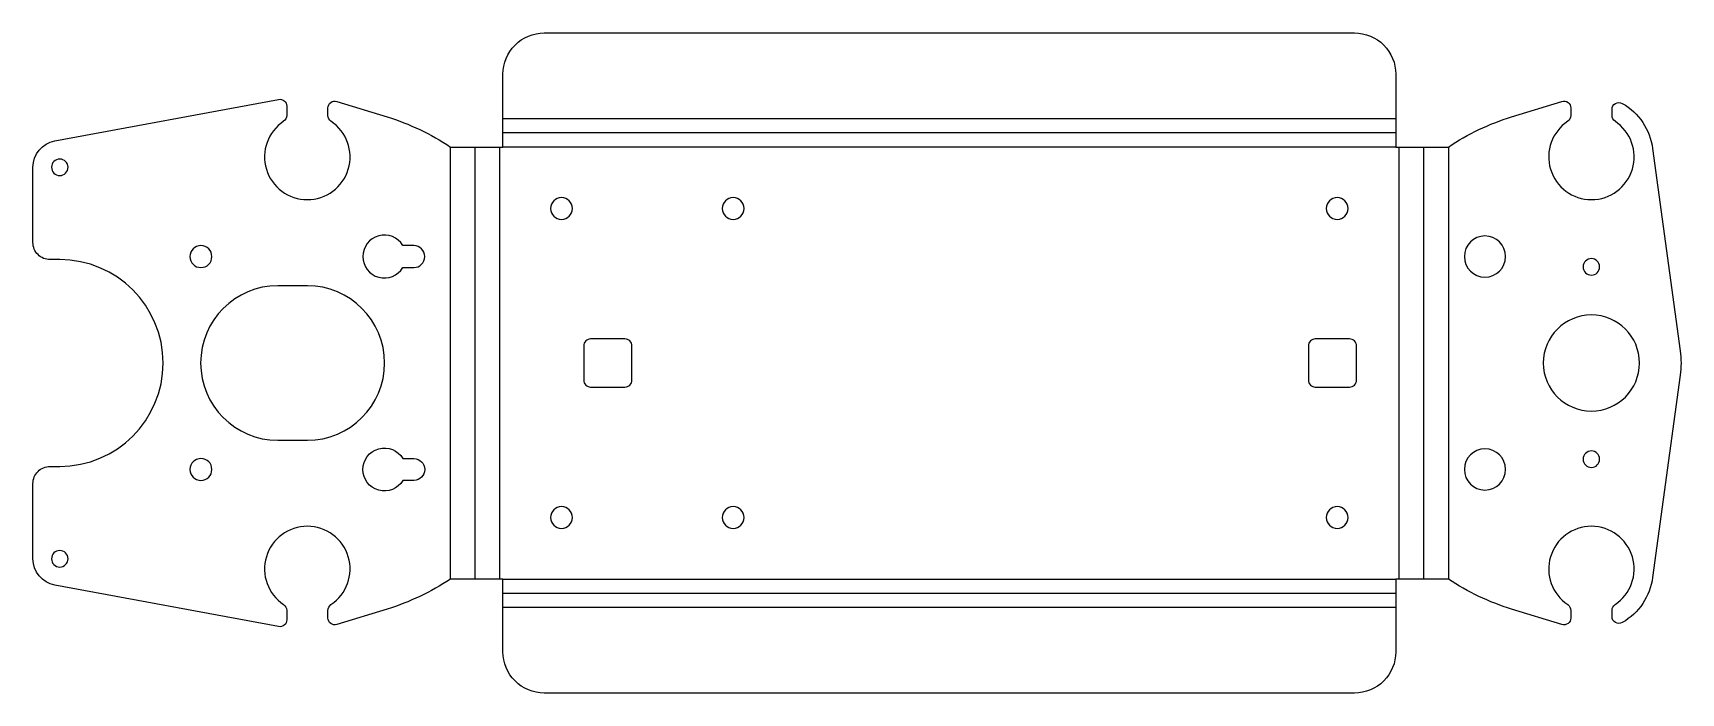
# Model space of a CAD drawing. Header units: millimetres. Extents: x -74 to 166, y 0 to 96.
import ezdxf

# ---------------------------------------------------------------- set-up
doc = ezdxf.new("R2010")
doc.units = ezdxf.units.MM

msp = doc.modelspace()

# ---------------------------------------------------------------- linework, layer by layer
at = {"layer": 'BEND'}
for p, q in [((-10.07, 79.5), (-10.07, 16.6)), ((124, 81.58), (-6, 81.58)), ((128.07, 16.6), (128.07, 79.5)), ((-6, 14.53), (124, 14.53))]:
    msp.add_line(p, q, dxfattribs=at)
at = {"layer": 'BEND_EXTENT'}
for p, q in [((-6, 83.65), (124, 83.65)), ((-13.66, 16.6), (-13.66, 79.5)), ((-6.48, 79.5), (-6.48, 16.6)), ((124, 79.5), (-6, 79.5)), ((124.48, 16.6), (124.48, 79.5)), ((131.66, 79.5), (131.66, 16.6)), ((-6, 16.6), (124, 16.6)), ((124, 12.45), (-6, 12.45))]:
    msp.add_line(p, q, dxfattribs=at)
at = {"layer": 'INTERIOR_PROFILES'}
for points in [[(-18.98, 65.15), (-20.58, 65.15, 3.630831), (-20.58, 61.95), (-18.98, 61.95, 1)], [(-34.48, 59.3), (-38.77, 59.3, 1), (-38.77, 36.8), (-34.48, 36.8, 1)], [(5.77, 50.55), (5.77, 45.55, 0.414214), (6.77, 44.55), (11.77, 44.55, 0.414214), (12.77, 45.55), (12.77, 50.55, 0.414214), (11.77, 51.55), (6.77, 51.55, 0.414214)], [(118.28, 50.55, 0.414214), (117.28, 51.55), (112.28, 51.55, 0.414214), (111.28, 50.55), (111.28, 45.55, 0.414214), (112.28, 44.55), (117.28, 44.55, 0.414214), (118.28, 45.55)], [(-20.58, 30.95, -3.630831), (-20.58, 34.15), (-18.98, 34.15, -1), (-18.98, 30.95)]]:
    msp.add_lwpolyline(points, format="xyb", close=True, dxfattribs=at)
at = {"layer": 'INTERIOR_PROFILES', "extrusion": (0, 0, -1)}
for centre, radius in [((70.53, 76.55), 1.2), ((-2.52, 70.55), 1.59), ((-27.52, 70.55), 1.59), ((-115.47, 70.55), 1.59), ((49.98, 63.55), 1.6), ((-136.98, 63.55), 3), ((-152.48, 62.05), 1.2), ((-152.48, 48.05), 7), ((49.98, 32.55), 1.6), ((-136.98, 32.55), 3), ((-152.48, 34.05), 1.2), ((-2.52, 25.55), 1.59), ((-27.52, 25.55), 1.59), ((-115.47, 25.55), 1.59), ((70.53, 19.55), 1.2)]:
    msp.add_circle(centre, radius, dxfattribs=at)
at = {"layer": 'OUTER_PROFILES'}
msp.add_lwpolyline([(155.48, 84.98, -0.57735), (156.98, 85.85, -0.231978), (161.4, 79.27), (165.41, 49.81, -0.06781), (165.41, 46.29), (161.4, 16.84, -0.231978), (156.98, 10.26, -0.57735), (155.48, 11.12), (155.48, 12.04, -0.251106), (155.93, 12.87, 3.310424), (149.04, 12.87, -0.251106), (149.48, 12.04), (149.48, 10.92, -0.504614), (148.19, 9.97), (140.85, 12.22, -0.073093), (131.66, 16.6), (124, 16.6), (124, 6, -0.414214), (118, 0), (0, 0, -0.414214), (-6, 6), (-6, 16.6), (-13.66, 16.6, -0.073093), (-22.85, 12.22), (-30.19, 9.97, -0.504614), (-31.48, 10.92), (-31.48, 12.04, -0.251106), (-31.04, 12.87, 3.310924), (-37.93, 12.87, -0.250675), (-37.48, 12.04), (-37.48, 10.66, -0.469557), (-38.66, 9.67), (-71.24, 15.72, -0.36146), (-74.43, 19.55), (-74.43, 30.5, -0.414214), (-71.93, 33), (-70.53, 33, 1), (-70.53, 63.1), (-71.93, 63.1, -0.414214), (-74.43, 65.6), (-74.43, 76.55, -0.36146), (-71.24, 80.39), (-38.66, 86.43, -0.469012), (-37.48, 85.45), (-37.48, 84.07, -0.251106), (-37.93, 83.24, 3.310424), (-31.04, 83.24, -0.251106), (-31.48, 84.07), (-31.48, 85.18, -0.504614), (-30.19, 86.14), (-22.85, 83.88, -0.073093), (-13.66, 79.5), (-6, 79.5), (-6, 90.1, -0.414214), (0, 96.1), (118, 96.1, -0.414214), (124, 90.1), (124, 79.5), (131.66, 79.5, -0.073093), (140.85, 83.88), (148.19, 86.14, -0.504614), (149.48, 85.18), (149.48, 84.07, -0.251106), (149.04, 83.24, 3.310424), (155.93, 83.24, -0.251106), (155.48, 84.07)], format="xyb", close=True, dxfattribs=at)

doc.saveas('drawing.dxf')
